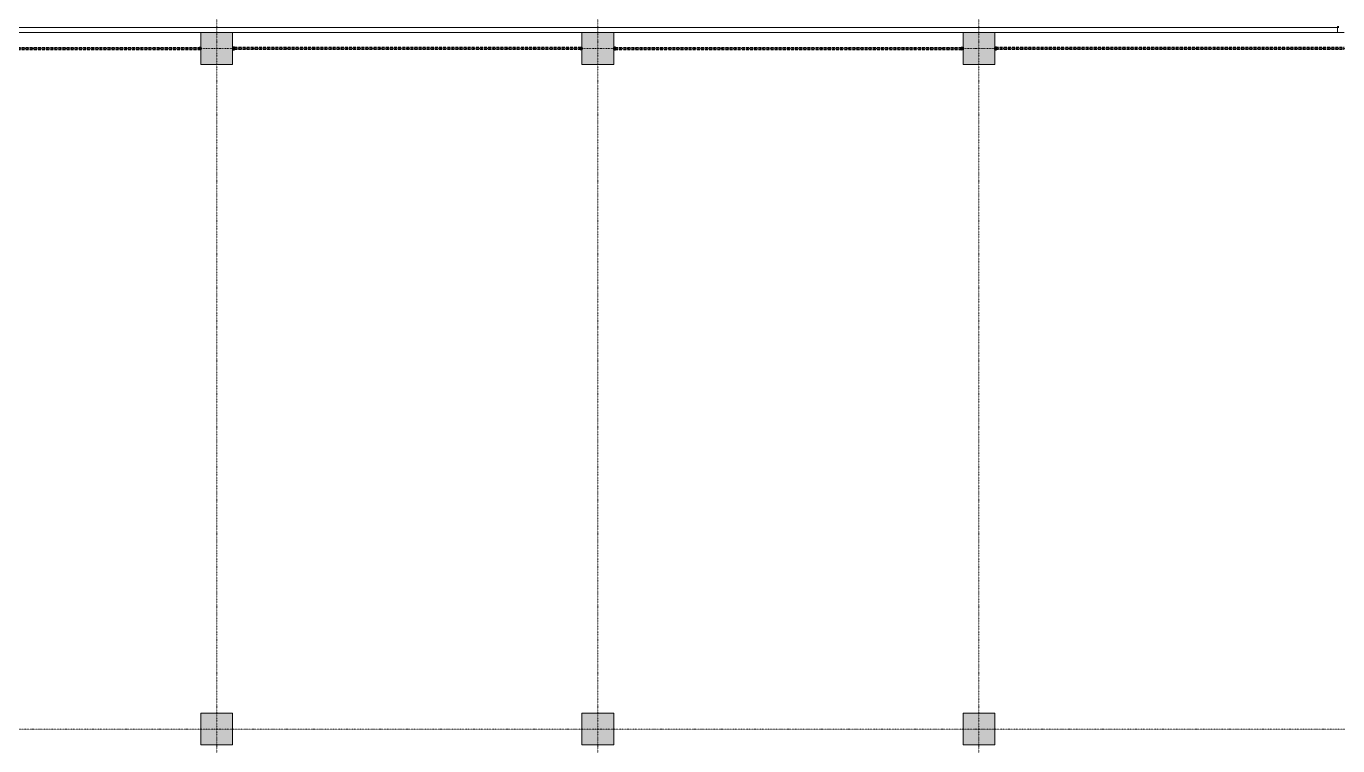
# Model space of a CAD drawing. Extents: x -32000 to 290600, y -29000 to 131250.
# Drawn here: x 97800 to 126709, y 74632 to 90491 of the extents above; entities that cross this region are included whole.
import ezdxf

# ---------------------------------------------------------------- set-up
doc = ezdxf.new("R2010")
doc.units = 0
doc.header["$LTSCALE"] = 10
for name, pattern in [('H12PL2$0$JJP_三點線', [0.9, 0.3, -0.15, 0, -0.15, 0, -0.15, 0, -0.15]), ('XFM7P20ICA$0$H12PL2$0$JJP_三點線', [0.9, 0.3, -0.15, 0, -0.15, 0, -0.15, 0, -0.15]), ('XFM7P20ICA$0$XFDP20$0$HIDDEN2', [0.1875, 0.125, -0.0625])]:
    doc.linetypes.add(name, pattern=pattern)
for name, color, linetype in [('H12PL2$0$A-WALL-EX', 252, 'Continuous'), ('H12PL2$0$S-COL', 252, 'Continuous'), ('H12PL2$0$S-GRID', 252, 'Continuous'), ('XFM7P20ICA$0$H12PL2$0$A-WALL-EX', 252, 'Continuous'), ('XFM7P20ICA$0$H12PL2$0$Hattch', 252, 'Continuous'), ('XFM7P20ICA$0$H12PL2$0$S-COL', 252, 'Continuous'), ('XFM7P20ICA$0$H12PL2$0$S-GRID', 252, 'Continuous'), ('XFM7P20ICA$0$XFDP20$0$A-Partition-Col (200K)', 1, 'Continuous'), ('XFM7P20ICA$0$XFDP20$0$A-W-R1 (Rockwool) (200K)', 2, 'XFM7P20ICA$0$XFDP20$0$HIDDEN2')]:
    doc.layers.add(name, color=color, linetype=linetype)

# ---------------------------------------------------------------- blocks, each defined once
blk = doc.blocks.new('H12PL2')
at = {"layer": 'H12PL2$0$A-WALL-EX', "lineweight": 0}
for p, q in [((77050, 90465), (126700, 90465)), ((126700, 90465), (126735, 90465))]:
    blk.add_line(p, q, dxfattribs=at)
at = {"layer": 'H12PL2$0$A-WALL-EX', "lineweight": 0, "flags": 128}
blk.add_lwpolyline([(77050, 90350), (126850, 90350)], dxfattribs=at)
at = {"layer": 'H12PL2$0$S-COL', "lineweight": 0, "flags": 128}
for points in [[(101650, 90350), (101650, 89650), (102350, 89650), (102350, 90350)], [(110050, 90350), (110050, 89650), (110750, 89650), (110750, 90350)], [(118450, 90350), (118450, 89650), (119150, 89650), (119150, 90350)]]:
    blk.add_lwpolyline(points, dxfattribs=at)
for points in [[(101650, 74650), (102350, 74650), (102350, 75350), (101650, 75350)], [(110050, 74650), (110750, 74650), (110750, 75350), (110050, 75350)], [(118450, 74650), (119150, 74650), (119150, 75350), (118450, 75350)]]:
    blk.add_lwpolyline(points, close=True, dxfattribs=at)
at = {"layer": 'H12PL2$0$S-GRID', "linetype": 'H12PL2$0$JJP_三點線', "lineweight": 0}
for p, q in [((102000, 128250), (102000, -28000)), ((110400, 128250), (110400, -28000)), ((118800, 128250), (118800, -28000)), ((-29000, 90000), (289600, 90000)), ((-29000, 75000), (289600, 75000))]:
    blk.add_line(p, q, dxfattribs=at)
blk = doc.blocks.new('XFM7P20ICA$0$XFDP20$0$TP1-50-Partition_Col-side')
blk.add_lwpolyline([(-2.5, -4), (-2.5, -3.9), (-2.6, -3.9), (-2.5, -3), (-2.5, -0.3), (-2.4, -0.2), (-0.7, -0.2), (-0.5, -0.2), (-0.1, -0.2), (0, -0.2), (0, -0.2), (0.5, -0.2), (0.6, -0.2), (2.4, -0.2), (2.5, -0.3), (2.5, -3), (2.6, -3.9), (2.5, -3.9), (2.5, -4), (2.7, -4), (2.7, 0), (-2.7, 0), (-2.7, -4)], close=True)
for points in [[(-1.6, -2.1), (-2.3, -2.1, 0.414213), (-2.4, -2.2), (-2.4, -3.6), (-2.5, -3.6), (-2.5, -2.2, -0.414213), (-2.3, -2), (-1.6, -2), (-1.6, -2.1)], [(1.6, -2.1), (2.3, -2.1, -0.414213), (2.4, -2.2), (2.4, -3.6), (2.5, -3.6), (2.5, -2.2, 0.414213), (2.3, -2), (1.6, -2), (1.6, -2.1)]]:
    blk.add_lwpolyline(points, format="xyb")
blk.add_lwpolyline([(2.2, -3.6), (-2.2, -3.6, -0.414214), (-2.3, -3.5), (-2.3, -2.6, -0.414214), (-2.2, -2.5), (-1.3, -2.5, 0.414214), (-1.1, -2.3), (-1.1, -2.2, 0.414214), (-1.3, -2.1), (-1.9, -2.1), (-1.9, -2.1), (-1.3, -2.1, -0.414214), (-1.2, -2.2), (-1.2, -2.3, -0.414214), (-1.3, -2.4), (-2.2, -2.4, 0.414214), (-2.4, -2.6), (-2.4, -3.5, 0.414214), (-2.2, -3.6), (2.2, -3.6, 0.414214), (2.4, -3.5), (2.4, -2.6, 0.414214), (2.2, -2.4), (1.3, -2.4, -0.414214), (1.2, -2.3), (1.2, -2.2, -0.414214), (1.3, -2.1), (1.9, -2.1), (1.9, -2.1), (1.3, -2.1, 0.414214), (1.1, -2.2), (1.1, -2.3, 0.414214), (1.3, -2.5), (2.2, -2.5, -0.414214), (2.3, -2.6), (2.3, -3.5, -0.414214)], format="xyb", close=True)
blk = doc.blocks.new('XFM7P20ICA$0$XFDP20')
at = {"layer": 'XFM7P20ICA$0$XFDP20$0$A-W-R1 (Rockwool) (200K)'}
for p, q in [((93950, 90025, 0), (101650, 90025, 0)), ((93950, 89975, 0), (101650, 89975, 0)), ((110050, 90025, 0), (102350, 90025, 0)), ((110050, 89975, 0), (102350, 89975, 0)), ((110750, 90025, 0), (118450, 90025, 0)), ((110750, 89975, 0), (118450, 89975, 0)), ((126850, 90025, 0), (119150, 90025, 0)), ((126850, 89975, 0), (119150, 89975, 0))]:
    blk.add_line(p, q, dxfattribs=at)
at = {"layer": 'XFM7P20ICA$0$XFDP20$0$A-Partition-Col (200K)', "yscale": 10, "zscale": 10}
for p, xscale, rotation in [((101650, 90000, 0), -10, 270), ((102350, 90000, 0), 10, 90.00000000000001), ((110050, 90000), -10, 270), ((110750, 90000), 10, 90.00000000000001), ((118450, 90000, 0), -10, 270), ((119150, 90000, 0), 10, 90.00000000000001)]:
    blk.add_blockref('XFM7P20ICA$0$XFDP20$0$TP1-50-Partition_Col-side', p, dxfattribs=dict(at, xscale=xscale, rotation=rotation))
blk = doc.blocks.new('XFM7P20ICA$0$H12PL2')
at = {"layer": 'XFM7P20ICA$0$H12PL2$0$Hattch', "linetype": 'Continuous', "lineweight": 0}
for points in [[(101650, 89650), (102350, 89650), (102350, 90350), (101650, 90350)], [(110050, 89650), (110750, 89650), (110750, 90350), (110050, 90350)], [(118450, 89650), (119150, 89650), (119150, 90350), (118450, 90350)], [(101650, 74650), (102350, 74650), (102350, 75350), (101650, 75350)], [(110050, 74650), (110750, 74650), (110750, 75350), (110050, 75350)], [(118450, 74650), (119150, 74650), (119150, 75350), (118450, 75350)]]:
    blk.add_hatch(color=256, dxfattribs=at).paths.add_polyline_path(points)
at = {"layer": 'XFM7P20ICA$0$H12PL2$0$A-WALL-EX', "lineweight": 0}
blk.add_line((77050, 90465), (126700, 90465), dxfattribs=at)
at = {"layer": 'XFM7P20ICA$0$H12PL2$0$A-WALL-EX', "lineweight": 0, "flags": 128}
for points in [[(77050, 90350), (126700, 90350)], [(126700, 90482.5), (126735, 90482.5)], [(126700, 90482.5), (126700, 90465)], [(126700, 90465), (126700, 90350)]]:
    blk.add_lwpolyline(points, dxfattribs=at)
at = {"layer": 'XFM7P20ICA$0$H12PL2$0$S-COL', "lineweight": 0, "flags": 128}
for points in [[(101650, 90350), (101650, 89650), (102350, 89650), (102350, 90350)], [(110050, 90350), (110050, 89650), (110750, 89650), (110750, 90350)], [(118450, 90350), (118450, 89650), (119150, 89650), (119150, 90350)]]:
    blk.add_lwpolyline(points, dxfattribs=at)
for points in [[(101650, 74650), (102350, 74650), (102350, 75350), (101650, 75350)], [(110050, 74650), (110750, 74650), (110750, 75350), (110050, 75350)], [(118450, 74650), (119150, 74650), (119150, 75350), (118450, 75350)]]:
    blk.add_lwpolyline(points, close=True, dxfattribs=at)
at = {"layer": 'XFM7P20ICA$0$H12PL2$0$S-GRID', "linetype": 'XFM7P20ICA$0$H12PL2$0$JJP_三點線', "lineweight": 0}
for p, q in [((102000, 128250), (102000, -28000)), ((110400, 128250), (110400, -28000)), ((118800, 128250), (118800, -28000)), ((-29000, 90000), (289600, 90000)), ((-29000, 75000), (289600, 75000))]:
    blk.add_line(p, q, dxfattribs=at)
blk.add_blockref('XFM7P20ICA$0$XFDP20', (0, 0))
blk = doc.blocks.new('XFM7P20ICA')
blk.add_blockref('XFM7P20ICA$0$H12PL2', (0, 0))

msp = doc.modelspace()

# ---------------------------------------------------------------- block references
for name in ['H12PL2', 'XFM7P20ICA']:
    msp.add_blockref(name, (0, 0))

doc.saveas('drawing.dxf')
